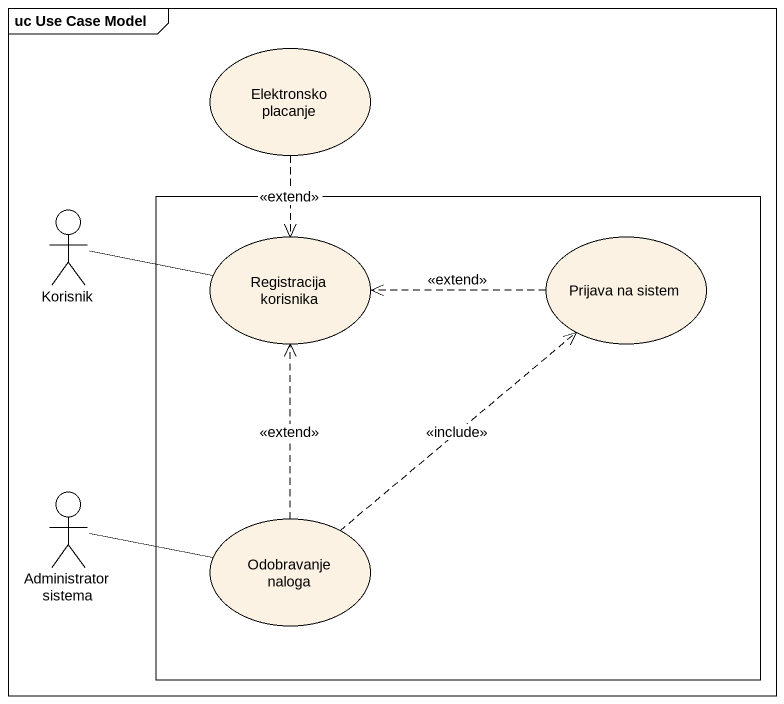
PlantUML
@startuml
mainframe uc Use Case Model
usecase "Elektronsko placanje" as Elektronsko_placanje
actor Korisnik
rectangle " " as rectangle1 {
  usecase "Registracija korisnika" as Registracija_korisnika
  usecase "Prijava na sistem" as Prijava_na_sistem
  usecase "Odobravanje naloga" as Odobravanje_naloga
}
actor "Administrator sistema" as Administrator_sistema
Elektronsko_placanje ..> Registracija_korisnika : <<extend>>
Korisnik -right- Registracija_korisnika
Prijava_na_sistem .left.> Registracija_korisnika : <<extend>>
Administrator_sistema -right- Odobravanje_naloga
Odobravanje_naloga .up.> Registracija_korisnika : <<extend>>
Odobravanje_naloga .up.> Prijava_na_sistem : <<include>>
@enduml
